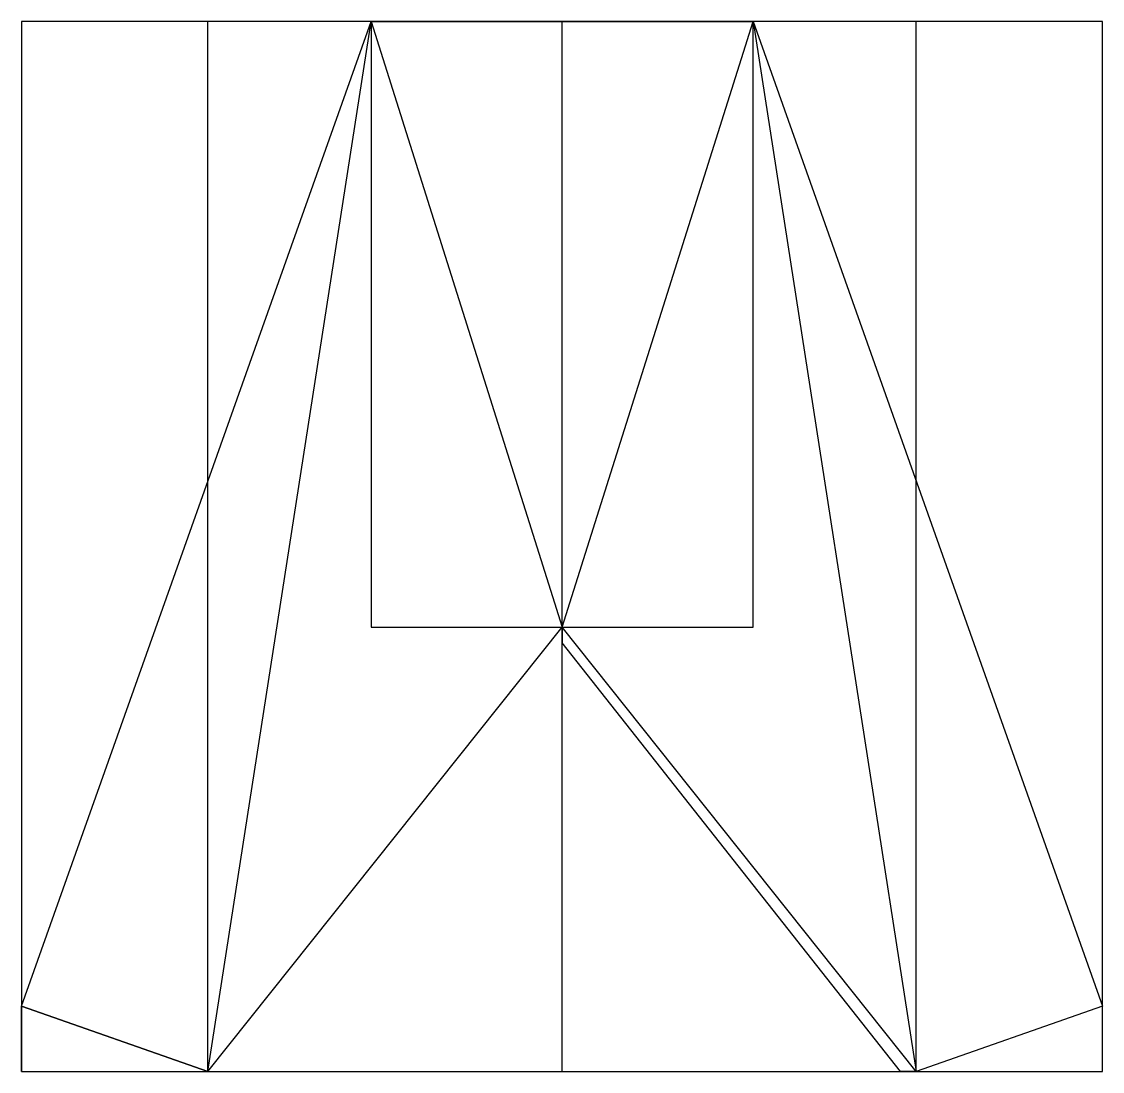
# Model space of a CAD drawing. Header units: millimetres. Extents: x 1252 to 1948, y 1484 to 2160.
import ezdxf

# ---------------------------------------------------------------- set-up
doc = ezdxf.new("R2010")
doc.units = ezdxf.units.MM
for name, color, linetype in [('guias', 7, 'Continuous'), ('lineas exteriores', 6, 'Continuous'), ('pliegues', 4, 'Continuous')]:
    doc.layers.add(name, color=color, linetype=linetype)

msp = doc.modelspace()

# ---------------------------------------------------------------- linework, layer by layer
at = {"layer": 'guias'}
for points in [[(1252.25, 1484.26), (1372.25, 1484.26), (1372.25, 2160.26), (1252.25, 2160.26), (1252.25, 1484.26)], [(1372.25, 1484.26), (1828.25, 1484.26), (1828.25, 2160.26), (1372.25, 2160.26)], [(1372.25, 1484.26), (1600.25, 1484.26), (1600.25, 2160.26)], [(1600.25, 2160.26), (1477.25, 2160.26), (1477.25, 1770.26), (1723.25, 1770.26), (1723.25, 2160.26)], [(1828.25, 1484.26), (1948.25, 1484.26), (1948.25, 2160.26), (1828.25, 2160.26)], [(1252.25, 1484.26), (1252.25, 1526.26), (1372.25, 1484.26)], [(1948.25, 1484.26), (1948.25, 1526.26), (1828.25, 1484.26)]]:
    msp.add_lwpolyline(points, dxfattribs=at)
at = {"layer": 'lineas exteriores'}
for points in [[(1372.25, 1484.26), (1252.25, 1526.26), (1477.25, 2160.26), (1723.25, 2160.26), (1948.25, 1526.26), (1828.25, 1484.26)], [(1372.25, 1484.26), (1600.25, 1770.26)], [(1600.25, 1770.26), (1600.25, 1760.26)], [(1828.25, 1484.26), (1818.25, 1484.26), (1600.25, 1760.26)]]:
    msp.add_lwpolyline(points, dxfattribs=at)
at = {"layer": 'pliegues'}
for points in [[(1372.25, 1484.26), (1477.25, 2160.26), (1600.25, 1770.26), (1723.25, 2160.26), (1828.25, 1484.26)], [(1828.25, 1484.26), (1600.25, 1770.26)]]:
    msp.add_lwpolyline(points, dxfattribs=at)

doc.saveas('drawing.dxf')
